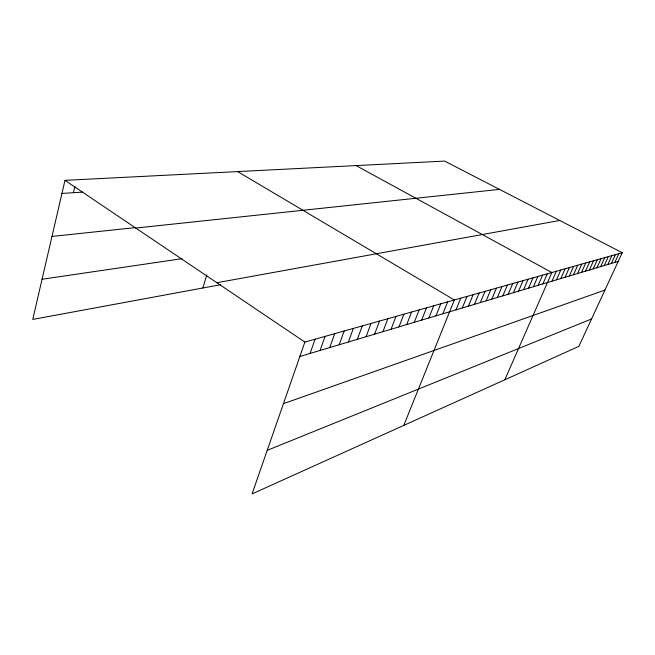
<?xml version="1.0" encoding="UTF-8"?>
<svg xmlns="http://www.w3.org/2000/svg" width="655" height="655" viewBox="0 0 655 655"><rect width="100%" height="100%" fill="white"/><g stroke="black" fill="none" stroke-linecap="round" stroke-linejoin="round"><path stroke-width="0.98" d="M622.25 252.707L304.87 342.074L252.06 493.903L578.864 346.348L622.25 252.707L444.63 161.097L64.992 180.338L32.75 319.419L220.669 284.704M73.409 192.701L74.94 186.233M202.886 287.987L206.784 274.928M310.085 353.438L315.096 339.192M320.041 350.466L325.044 336.392M329.735 347.568L334.721 333.665M339.175 344.751L344.153 331.012M348.378 342L353.34 328.425M357.343 339.323L362.297 325.903M366.088 336.711L371.025 323.447M374.611 334.165L379.54 321.048M382.938 331.676L387.85 318.707M391.06 329.252L395.956 316.43M398.985 326.878L403.865 314.203M406.722 324.569L411.586 312.026M414.287 322.309L419.135 309.897M421.673 320.107L426.503 307.825M428.894 317.945L433.7 305.795M435.952 315.841L440.741 303.814M442.854 313.778L447.627 301.881M403.775 425.406L454.357 299.982L237.626 171.585M456.019 309.848L460.743 298.181M462.291 307.965L467.007 296.42M468.44 306.131L473.131 294.693M474.466 304.329L479.133 293.006M480.369 302.569L485.019 291.352M486.149 300.841L490.775 289.723M491.815 299.147L496.425 288.135M497.374 297.493L501.959 286.579M502.827 295.863L507.388 285.048M508.165 294.267L512.718 283.549M513.405 292.695L517.933 282.076M518.555 291.164L523.058 280.635M523.599 289.657L528.086 279.218M528.552 288.175L533.014 277.835M533.416 286.726L537.861 276.467M538.189 285.293L542.61 275.133M542.872 283.893L547.277 273.815M504.841 379.769L551.862 272.529L356.074 165.584M552.001 281.167L556.365 271.26M556.447 279.841L560.786 270.016M560.811 278.539L565.134 268.787M565.101 277.253L569.4 267.592M569.318 276.001L573.6 266.405M573.461 274.756L577.718 265.242M577.538 273.544L581.779 264.104M581.55 272.341L585.767 262.982M585.488 271.17L589.688 261.877M589.369 270.007L593.545 260.788M593.176 268.869L597.335 259.724M596.934 267.748L601.069 258.676M600.619 266.642L604.737 257.636M604.254 265.562L608.356 256.621M607.832 264.489L611.909 255.622M611.352 263.441L615.413 254.631M614.816 262.401L618.86 253.665M267.207 450.353L591.555 318.969M283.443 403.668L604.933 290.083M299.859 356.492L618.23 261.386M216.854 282.731L559.747 220.473M42.067 279.251L182.049 258.684M51.991 236.439L135.323 227.621M135.773 228.055L499.487 189.385M61.963 193.43L82.571 192.12M64.992 180.338L304.87 342.074"/></g></svg>
